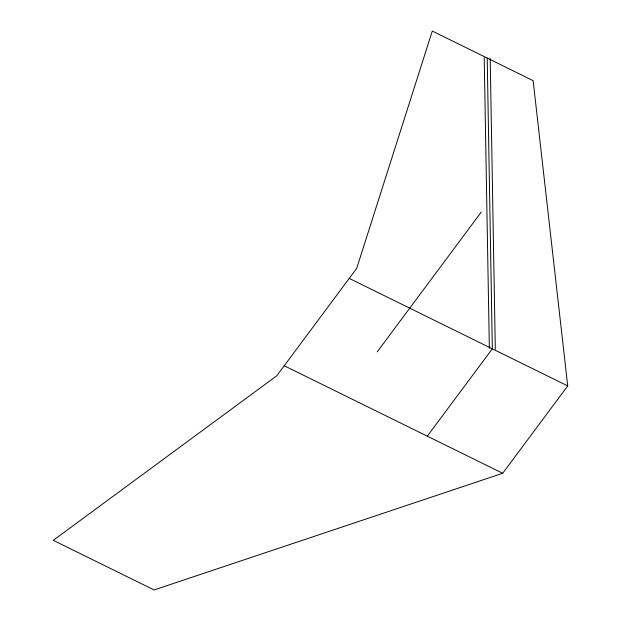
<?xml version="1.0" encoding="UTF-8"?>
<svg xmlns="http://www.w3.org/2000/svg" width="621" height="621" viewBox="0 0 621 621"><rect width="100%" height="100%" fill="white"/><g stroke="black" fill="none" stroke-linecap="round" stroke-linejoin="round"><path stroke-width="0.93" d="M377.234 351.851L481.259 212.087M427.318 436.167L492.329 348.816L487.206 58.071M502.707 473.272L567.726 385.913L533.136 80.676L432.294 31.05L356.718 268.357L276.756 375.798L53.274 540.324L154.117 589.95L502.707 473.272L284.232 365.753M349.243 278.402L567.726 385.913M490.194 58.475L495.317 349.219M484.217 57.668L489.348 348.412"/></g></svg>
